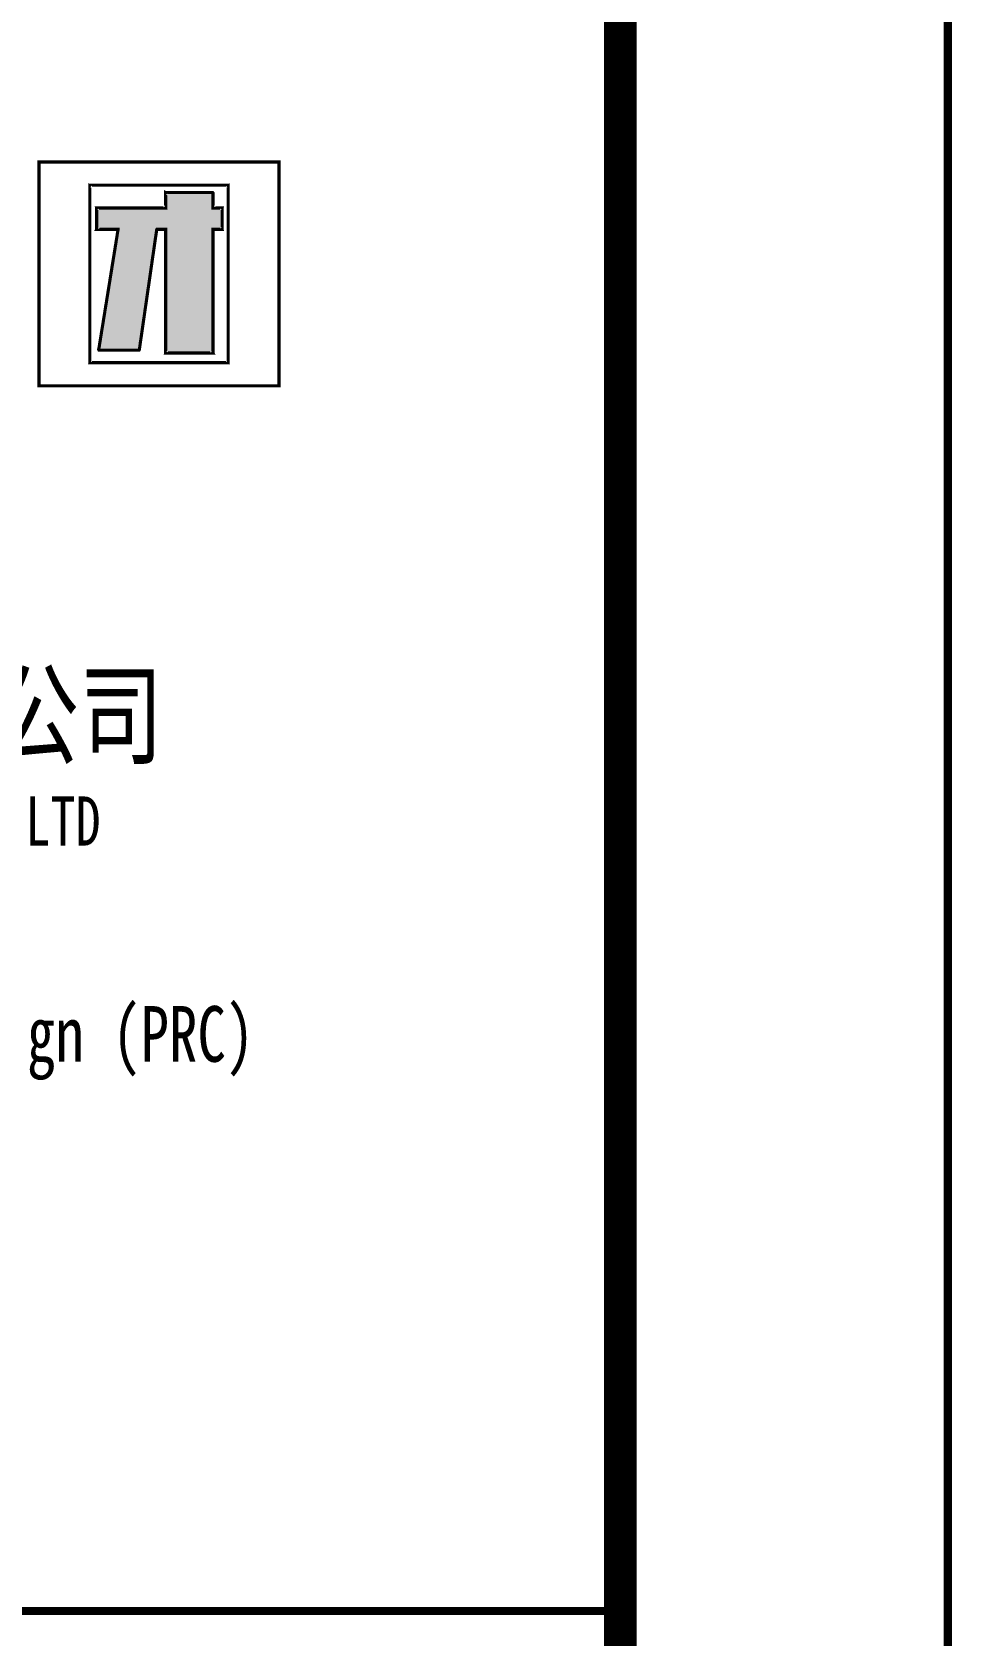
# Model space of a CAD drawing. Extents: x 1738711 to 2346805, y 1189731 to 2516152.
# Drawn here: x 2259871 to 2264082, y 1627145 to 1634486 of the extents above; entities that cross this region are included whole.
import ezdxf
from ezdxf.enums import TextEntityAlignment as Align

# ---------------------------------------------------------------- set-up
doc = ezdxf.new("R2010")
doc.units = 0
doc.header["$LTSCALE"] = 1000
doc.header["$MEASUREMENT"] = 0
doc.layers.add('A-文字', color=7, linetype='Continuous')
doc.layers.add('TK', color=4, linetype='Continuous')
doc.styles.add('宋体', font='SIMSUN.TTF', dxfattribs={"width": 0.75})

# ---------------------------------------------------------------- blocks, each defined once
blk = doc.blocks.new('资质')
at = {"layer": 'A-文字'}
h = blk.add_hatch(color=256, dxfattribs=at)
h.dxf.hatch_style = 1
h.paths.add_polyline_path([(5507.1, 4216.2), (5518.1, 4216.2), (5523.6, 4216.2), (5534.1, 4216.2), (5535.2, 4217.3), (5535.2, 4242.5), (5535.2, 4255.3), (5535.2, 4280.4), (5534.1, 4281.5), (5523.8, 4281.5), (5518.5, 4281.5), (5507.1, 4281.5), (5507.1, 4300.2), (5507.1, 4309.2), (5507.1, 4327.2), (5505.5, 4328.9), (5448.8, 4328.9), (5420.5, 4328.9), (5363.8, 4328.9), (5363.7, 4328.3), (5362.4, 4327.6), (5362.4, 4309.8), (5362.4, 4300.6), (5362.4, 4281.5), (5278, 4281.5), (5236.2, 4281.5), (5152.8, 4281.5), (5151.7, 4280.4), (5151.7, 4255.5), (5151.7, 4242.9), (5151.7, 4217.5), (5152.3, 4217.4), (5153, 4216.2), (5178.3, 4216.2), (5191.2, 4216.2), (5217.1, 4216.2), (5217.1, 4214.5), (5216.7, 4212.8), (5215.9, 4208), (5215.5, 4205.6), (5214.7, 4200.8), (5214.5, 4199), (5214.3, 4198), (5214.1, 4196.2), (5213, 4189.8), (5212.5, 4186.6), (5211.4, 4180.2), (5211.1, 4178.3), (5211, 4177.4), (5210.7, 4175.5), (5209.7, 4169.1), (5209.1, 4165.9), (5208.1, 4159.5), (5207.8, 4157.6), (5207.7, 4156.7), (5207.4, 4154.8), (5206.6, 4150), (5206.2, 4147.6), (5205.4, 4142.8), (5205.1, 4141), (5205, 4140), (5204.7, 4138.2), (5203.7, 4131.8), (5203.1, 4128.6), (5202.1, 4122.2), (5201.8, 4120.3), (5201.7, 4119.4), (5201.4, 4117.5), (5200.3, 4111.1), (5199.8, 4107.9), (5198.7, 4101.5), (5198.5, 4099.6), (5198.3, 4098.7), (5198.1, 4096.8), (5197, 4090.4), (5196.5, 4087.2), (5195.4, 4080.8), (5195.1, 4078.9), (5195, 4078), (5194.7, 4076.1), (5193.9, 4071.3), (5193.5, 4068.9), (5192.7, 4064.1), (5192.5, 4062.3), (5192.3, 4061.3), (5192.1, 4059.5), (5191, 4053.1), (5190.5, 4049.9), (5189.4, 4043.5), (5189.1, 4041.6), (5189, 4040.7), (5188.7, 4038.8), (5187.7, 4032.4), (5187.1, 4029.2), (5186.1, 4022.8), (5185.8, 4020.9), (5185.7, 4020), (5185.4, 4018.1), (5184.3, 4011.7), (5183.8, 4008.5), (5182.7, 4002.1), (5182.5, 4000.3), (5182.3, 3999.3), (5182.1, 3997.5), (5181, 3991.1), (5180.5, 3987.9), (5179.4, 3981.5), (5179.1, 3979.6), (5179, 3978.7), (5178.7, 3976.8), (5177.9, 3972), (5177.5, 3969.6), (5176.7, 3964.8), (5176.5, 3962.9), (5176.3, 3962), (5176.1, 3960.1), (5175, 3953.7), (5174.5, 3950.5), (5173.4, 3944.1), (5173.1, 3942.2), (5173, 3941.3), (5172.7, 3939.4), (5171.7, 3933), (5171.1, 3929.8), (5170.1, 3923.4), (5169.8, 3921.6), (5169.7, 3920.6), (5169.4, 3918.8), (5168.3, 3912.4), (5167.8, 3909.2), (5166.7, 3902.8), (5166.5, 3900.9), (5166.3, 3900), (5166.1, 3898.1), (5165.3, 3893.3), (5164.9, 3890.9), (5164.1, 3886.1), (5163.8, 3884.2), (5163.7, 3883.3), (5163.4, 3881.4), (5162.3, 3875), (5161.8, 3871.8), (5160.7, 3865.4), (5160.5, 3863.6), (5160.3, 3862.6), (5160.1, 3860.8), (5159.5, 3857.6), (5159.3, 3856), (5158.7, 3852.8), (5158, 3850.8), (5158, 3849.3), (5159.1, 3847.4), (5207.7, 3847.4), (5232.1, 3847.4), (5280.8, 3847.4), (5282.1, 3848.8), (5284, 3861.8), (5284.9, 3868.4), (5286.8, 3881.4), (5287, 3883), (5287.2, 3883.8), (5287.4, 3885.4), (5290.4, 3906), (5291.8, 3916.2), (5294.8, 3936.8), (5295, 3938.4), (5295.2, 3939.2), (5295.4, 3940.8), (5298.1, 3959.5), (5299.4, 3968.8), (5302.1, 3987.5), (5302.4, 3989.1), (5302.5, 3989.9), (5302.8, 3991.5), (5305.4, 4010.1), (5306.8, 4019.5), (5309.4, 4038.1), (5309.7, 4039.7), (5309.8, 4040.5), (5310.1, 4042.1), (5312.8, 4060.8), (5314.1, 4070.1), (5316.8, 4088.8), (5317, 4090.4), (5317.2, 4091.2), (5317.4, 4092.8), (5320.1, 4111.5), (5321.4, 4120.8), (5324.1, 4139.5), (5324.4, 4141.1), (5324.5, 4141.9), (5324.8, 4143.5), (5327.4, 4162.2), (5328.8, 4171.5), (5331.4, 4190.2), (5331.7, 4191.8), (5331.8, 4192.6), (5332.1, 4194.2), (5333.2, 4201.6), (5333.7, 4205.4), (5334.8, 4212.8), (5334.8, 4214.7), (5335.8, 4216.2), (5346.4, 4216.2), (5351.8, 4216.2), (5362.4, 4216.2), (5362.4, 4065.5), (5362.4, 3990.1), (5362.4, 3839.9), (5363.5, 3838.8), (5420.5, 3838.8), (5449.1, 3838.8), (5505.9, 3838.8), (5507.1, 3841.2), (5507.1, 3990.5), (5507.1, 4065.7)])
at = {"layer": 'A-文字', "const_width": 9.6}
for points in [[(5268.8, 3738.7), (5415.4, 3738.7), (5708.5, 3738.7), (5708.5, 4011.9), (5708.5, 4148.4), (5708.5, 4421.6), (5415.4, 4421.6), (5268.8, 4421.6), (4975.7, 4421.6), (4975.7, 4148.4), (4975.7, 4011.9), (4975.7, 3738.7)], [(5300, 3809.4), (5384.2, 3809.4), (5552.5, 3809.4), (5552.4, 3809.8), (5552.8, 3810.1), (5553.2, 3810.1), (5553.2, 4026.1), (5553.2, 4134.2), (5553.2, 4350.2), (5552.8, 4350.1), (5552.4, 4350.5), (5552.5, 4350.9), (5384.2, 4350.9), (5300, 4350.9), (5131.7, 4350.9), (5131.8, 4350.5), (5131.4, 4350.1), (5131.1, 4350.2), (5131.1, 4134.2), (5131.1, 4026.1), (5131.1, 3810.1), (5131.4, 3810.1), (5131.8, 3809.8), (5131.7, 3809.4)], [(5420.5, 3838.8), (5449.1, 3838.8), (5506.5, 3838.8), (5506.2, 3839.3), (5506.6, 3840), (5507.1, 3840.1), (5507.1, 3990.5), (5507.1, 4065.7), (5507.1, 4216.2), (5518.1, 4216.2), (5523.6, 4216.2), (5534.5, 4216.2), (5534.4, 4216.6), (5534.8, 4216.9), (5535.2, 4216.8), (5535.2, 4242.5), (5535.2, 4255.3), (5535.2, 4280.9), (5534.8, 4280.8), (5534.4, 4281.2), (5534.5, 4281.5), (5523.8, 4281.5), (5518.5, 4281.5), (5507.8, 4281.5), (5507.9, 4281.9), (5507.5, 4282.3), (5507.1, 4282.2), (5507.1, 4300.2), (5507.1, 4309.2), (5507.1, 4327.2), (5506.5, 4327.9), (5506.1, 4328.2), (5505.5, 4328.9), (5448.8, 4328.9), (5420.5, 4328.9), (5363.8, 4328.9), (5363.7, 4328.3), (5363, 4327.9), (5362.4, 4328.2), (5362.4, 4309.8), (5362.4, 4300.6), (5362.4, 4282.2), (5362.1, 4282.3), (5361.7, 4281.9), (5361.8, 4281.5), (5278, 4281.5), (5236.2, 4281.5), (5152.4, 4281.5), (5152.5, 4281.2), (5152.1, 4280.8), (5151.7, 4280.9), (5151.7, 4255.5), (5151.7, 4242.9), (5151.7, 4217.5), (5152.3, 4217.4), (5152.7, 4216.7), (5152.4, 4216.2), (5178.3, 4216.2), (5191.2, 4216.2), (5217.1, 4216.2), (5217.1, 4214.8), (5217, 4214.2), (5216.7, 4212.8), (5215.9, 4208), (5215.5, 4205.6), (5214.7, 4200.8), (5214.5, 4199), (5214.3, 4198), (5214.1, 4196.2), (5213, 4189.8), (5212.5, 4186.6), (5211.4, 4180.2), (5211.1, 4178.3), (5211, 4177.4), (5210.7, 4175.5), (5209.7, 4169.1), (5209.1, 4165.9), (5208.1, 4159.5), (5207.8, 4157.6), (5207.7, 4156.7), (5207.4, 4154.8), (5206.6, 4150), (5206.2, 4147.6), (5205.4, 4142.8), (5205.1, 4141), (5205, 4140), (5204.7, 4138.2), (5203.7, 4131.8), (5203.1, 4128.6), (5202.1, 4122.2), (5201.8, 4120.3), (5201.7, 4119.4), (5201.4, 4117.5), (5200.3, 4111.1), (5199.8, 4107.9), (5198.7, 4101.5), (5198.5, 4099.6), (5198.3, 4098.7), (5198.1, 4096.8), (5197, 4090.4), (5196.5, 4087.2), (5195.4, 4080.8), (5195.1, 4078.9), (5195, 4078), (5194.7, 4076.1), (5193.9, 4071.3), (5193.5, 4068.9), (5192.7, 4064.1), (5192.5, 4062.3), (5192.3, 4061.3), (5192.1, 4059.5), (5191, 4053.1), (5190.5, 4049.9), (5189.4, 4043.5), (5189.1, 4041.6), (5189, 4040.7), (5188.7, 4038.8), (5187.7, 4032.4), (5187.1, 4029.2), (5186.1, 4022.8), (5185.8, 4020.9), (5185.7, 4020), (5185.4, 4018.1), (5184.3, 4011.7), (5183.8, 4008.5), (5182.7, 4002.1), (5182.5, 4000.3), (5182.3, 3999.3), (5182.1, 3997.5), (5181, 3991.1), (5180.5, 3987.9), (5179.4, 3981.5), (5179.1, 3979.6), (5179, 3978.7), (5178.7, 3976.8), (5177.9, 3972), (5177.5, 3969.6), (5176.7, 3964.8), (5176.5, 3962.9), (5176.3, 3962), (5176.1, 3960.1), (5175, 3953.7), (5174.5, 3950.5), (5173.4, 3944.1), (5173.1, 3942.2), (5173, 3941.3), (5172.7, 3939.4), (5171.7, 3933), (5171.1, 3929.8), (5170.1, 3923.4), (5169.8, 3921.6), (5169.7, 3920.6), (5169.4, 3918.8), (5168.3, 3912.4), (5167.8, 3909.2), (5166.7, 3902.8), (5166.5, 3900.9), (5166.3, 3900), (5166.1, 3898.1), (5165.3, 3893.3), (5164.9, 3890.9), (5164.1, 3886.1), (5163.8, 3884.2), (5163.7, 3883.3), (5163.4, 3881.4), (5162.3, 3875), (5161.8, 3871.8), (5160.7, 3865.4), (5160.5, 3863.6), (5160.3, 3862.6), (5160.1, 3860.8), (5159.5, 3857.6), (5159.3, 3856), (5158.7, 3852.8), (5158, 3850.8), (5158, 3849.3), (5159.1, 3847.4), (5207.7, 3847.4), (5232.1, 3847.4), (5280.8, 3847.4), (5281.3, 3848), (5281.6, 3848.2), (5282.1, 3848.8), (5284, 3861.8), (5284.9, 3868.4), (5286.8, 3881.4), (5287, 3883), (5287.2, 3883.8), (5287.4, 3885.4), (5290.4, 3906), (5291.8, 3916.2), (5294.8, 3936.8), (5295, 3938.4), (5295.2, 3939.2), (5295.4, 3940.8), (5298.1, 3959.5), (5299.4, 3968.8), (5302.1, 3987.5), (5302.4, 3989.1), (5302.5, 3989.9), (5302.8, 3991.5), (5305.4, 4010.1), (5306.8, 4019.5), (5309.4, 4038.1), (5309.7, 4039.7), (5309.8, 4040.5), (5310.1, 4042.1), (5312.8, 4060.8), (5314.1, 4070.1), (5316.8, 4088.8), (5317, 4090.4), (5317.2, 4091.2), (5317.4, 4092.8), (5320.1, 4111.5), (5321.4, 4120.8), (5324.1, 4139.5), (5324.4, 4141.1), (5324.5, 4141.9), (5324.8, 4143.5), (5327.4, 4162.2), (5328.8, 4171.5), (5331.4, 4190.2), (5331.7, 4191.8), (5331.8, 4192.6), (5332.1, 4194.2), (5333.2, 4201.6), (5333.7, 4205.4), (5334.8, 4212.8), (5334.8, 4214.2), (5335, 4215), (5335.8, 4216.2), (5346.4, 4216.2), (5351.8, 4216.2), (5362.4, 4216.2), (5362.4, 4065.5), (5362.4, 3990.1), (5362.4, 3839.4), (5362.8, 3839.5), (5363.2, 3839.1), (5363.1, 3838.8)]]:
    blk.add_lwpolyline(points, close=True, dxfattribs=at)
at = {"layer": 'TK', "color": 7, "const_width": 25}
blk.add_lwpolyline([(250, 8700), (6750, 8700), (6750, 0), (250, 0)], close=True, dxfattribs=at)
at = {"layer": 'TK', "color": 7, "style": '宋体', "width": 0.75}
for s, height, p in [('浙江省建设投资集团股份有限公司', 250, (1518.3, 2609.3)), ('ZHEJIANG CONSTRUCTION INVESTMENT GROUP CO.,LTD ', 150, (1643.4, 2335.7)), ('No. A233923067 Class A of Architecture Design (PRC)', 170, (1209.4, 1676.1))]:
    blk.add_text(s, height=height, dxfattribs=at).set_placement(p)
blk = doc.blocks.new('hjashrtahreahe')
at = {"layer": 'TK', "color": 7, "const_width": 25}
blk.add_lwpolyline([(0, 59400), (84100, 59400), (84100, 0), (0, 0)], close=True, dxfattribs=at)
at = {"layer": 'TK', "color": 3, "const_width": 100}
blk.add_lwpolyline([(2500, 1000), (2500, 58400), (83100, 58400), (83100, 1000)], close=True, dxfattribs=at)
at = {"layer": 'TK', "color": 7, "const_width": 25}
blk.add_lwpolyline([(76600, 49700), (83100, 49700)], dxfattribs=at)
at = {"layer": 'TK', "color": 1}
blk.add_blockref('资质', (76350, 49700), dxfattribs=at)
at = {"layer": 'TK', "style": '宋体', "width": 0.75}
for tag, height, p in [('项目负责人', 350, (6002.9, 57088.7)), ('专业负责人', 350, (6002.9, 56223.7)), ('设计人', 350, (6002.9, 55419.4)), ('版号1', 250, (77303.9, 22193.4)), ('时间1', 250, (82405.3, 22193.4)), ('版号2', 250, (77303.9, 21593.4)), ('时间2', 250, (82405.3, 21593.4)), ('版号3', 250, (77303.9, 20993.4)), ('时间3', 250, (82405.3, 20993.4)), ('建筑会签', 0.0001, (78977.9, 2403.2)), ('电气会签', 0.0001, (82127.9, 2403.2)), ('结构会签', 0.0001, (78977.9, 1803.2)), ('暖通会签', 0.0001, (82127.9, 1803.2)), ('给排水会签', 0.0001, (78977.9, 1249.5)), ('智能化会签', 0.0001, (82127.9, 1249.5))]:
    blk.add_attdef(tag, text='', height=height, dxfattribs=at).set_placement(p, align=Align.CENTER)
for tag, p in [('合作设计单位', (80815.9, 48985.9)), ('版号说明1', (79853.9, 22318.2)), ('版号说明2', (79853.9, 21718.2)), ('版号说明3', (79853.9, 21118.2)), ('浙江绿储科技有限公司', (80545.2, 16035.9)), ('百兆瓦级集中式熔盐储能关键', (80545.2, 14953.2)), ('设备研发及制造基地项目', (80545.2, 14603.3)), ('1#研发楼', (80545.2, 13635.9)), ('图名', (80545.2, 12435.9)), ('工程编号', (78977.9, 11460.9)), ('子项编号', (82127.9, 11460.9)), ('建筑', (78977.9, 10710.9)), ('图号', (82127.9, 10710.9)), ('施工图', (78977.9, 9960.9)), ('2023.03', (82127.9, 9960.9)), ('审定', (79352.9, 8460.9)), ('审核', (79352.9, 7710.9)), ('工程负责', (79352.9, 6960.9)), ('专业负责', (79352.9, 6210.9)), ('设计', (79352.9, 5460.9)), ('制图', (79352.9, 4710.9)), ('校对', (79352.9, 3960.9))]:
    blk.add_attdef(tag, text='', height=250, dxfattribs=at).set_placement(p, align=Align.MIDDLE_CENTER)

msp = doc.modelspace()

# ---------------------------------------------------------------- block references
at = {"xscale": 1.5, "yscale": 1.5, "zscale": 1.5}
msp.add_blockref('hjashrtahreahe', (2137913.5, 1552709.1), dxfattribs=at)

doc.saveas('drawing.dxf')
